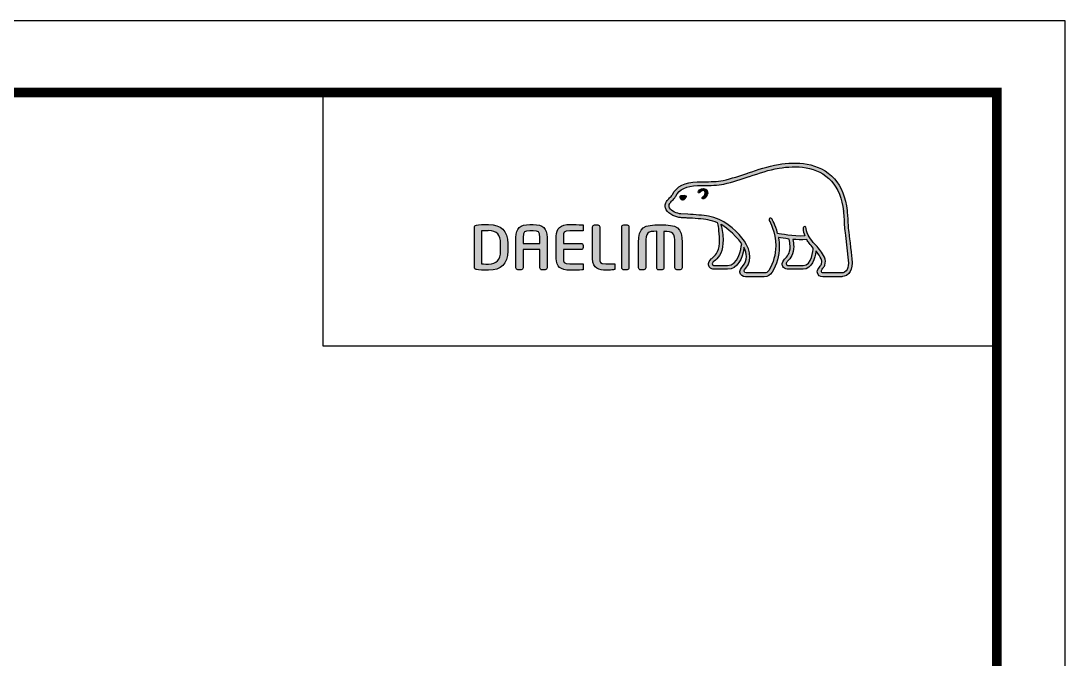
# Model space of a CAD drawing. Extents: x 0 to 3125, y 0 to 2290.
# Drawn here: x 2351 to 3125, y 1816 to 2290 of the extents above; entities that cross this region are included whole.
import ezdxf

# ---------------------------------------------------------------- set-up
doc = ezdxf.new("R2010")
doc.units = 0
doc.header["$LTSCALE"] = 10
doc.header["$MEASUREMENT"] = 0
doc.layers.get('0').update_dxf_attribs({"linetype": 'CONTINUOUS'})
doc.layers.add('레이어 1', color=7, linetype='CONTINUOUS')

msp = doc.modelspace()

# ---------------------------------------------------------------- hatches: boundary and pattern name
at = {"layer": '레이어 1'}
h = msp.add_hatch(color=5, dxfattribs=at)
h.dxf.hatch_style = 1
edge = h.paths.add_edge_path(flags=16)
edge.add_spline(control_points=[(2962.41, 2104.18), (2961.05, 2102.68), (2959.34, 2102.66), (2959.26, 2102.66), (2959.26, 2102.66), (2945.56, 2102.66), (2945.56, 2102.66), (2945.05, 2102.66), (2944.67, 2102.79), (2944.42, 2103.03), (2944.21, 2103.24), (2944.11, 2103.55), (2944.11, 2103.93), (2944.11, 2104.7), (2944.67, 2105.42), (2945.27, 2106.17), (2945.83, 2106.88), (2946.36, 2107.56), (2946.65, 2108.39), (2947.4, 2110.41), (2947.33, 2112.57), (2946.43, 2114.46), (2944.81, 2117.9), (2942.41, 2120.59), (2940.08, 2123.2), (2940.08, 2123.2), (2939.29, 2124.07), (2939.29, 2124.07), (2936.27, 2127.45), (2933.14, 2130.93), (2932.9, 2135.66), (2932.84, 2136.6), (2932.41, 2137.16), (2931.81, 2137.14), (2931.81, 2137.14), (2930.92, 2136.71), (2930.9, 2136.71), (2930.66, 2136.45), (2930.53, 2136.05), (2930.53, 2135.6), (2930.53, 2135.6), (2930.53, 2135.44), (2930.53, 2135.44), (2930.65, 2133.73), (2931.06, 2132.05), (2931.78, 2130.31), (2931.78, 2130.31), (2931.85, 2130.14), (2931.85, 2130.14), (2931.85, 2130.14), (2931.66, 2130.13), (2931.66, 2130.13), (2922.86, 2129.78), (2914.24, 2131.44), (2911.7, 2132.05), (2910.14, 2138.35), (2907.6, 2142.52), (2907.49, 2142.7), (2907.29, 2143.02), (2906.98, 2143.28), (2906.67, 2143.36), (2906.67, 2143.36), (2905.93, 2143.25), (2905.84, 2143.24), (2905.78, 2143.15), (2905.65, 2142.97), (2905.36, 2142.59), (2905.36, 2142.59), (2905.33, 2142.28), (2905.33, 2142.28), (2905.33, 2142.28), (2905.56, 2141.45), (2905.56, 2141.45), (2905.76, 2141.12), (2910.27, 2133.21), (2910.27, 2122.72), (2910.27, 2116.26), (2908.57, 2110.16), (2905.22, 2104.59), (2904.42, 2103.26), (2903.37, 2102.66), (2901.8, 2102.66), (2901.8, 2102.66), (2888.29, 2102.66), (2888.29, 2102.66), (2887.84, 2102.66), (2886.9, 2102.98), (2886.9, 2103.95), (2886.9, 2104.49), (2887.4, 2105.38), (2888.24, 2106.31), (2893.87, 2112.58), (2890.62, 2122.37), (2885.22, 2128.82), (2880, 2135.04), (2871.49, 2142.87), (2860.56, 2144.82), (2856.69, 2145.49), (2850.33, 2145.87), (2845.18, 2146.18), (2845.18, 2146.18), (2839.99, 2146.48), (2839.99, 2146.48), (2837.32, 2146.69), (2832.92, 2148.33), (2831.57, 2150.87), (2831.01, 2151.92), (2831.07, 2152.99), (2831.78, 2154.22), (2832.23, 2154.96), (2832.84, 2155.59), (2833.62, 2156.37), (2834.47, 2157.23), (2835.35, 2158.13), (2836.03, 2159.3), (2836.03, 2159.3), (2836.23, 2159.67), (2836.23, 2159.67), (2838.84, 2164.66), (2844.21, 2167.3), (2852.21, 2167.51), (2852.21, 2167.51), (2856.72, 2167.56), (2856.72, 2167.56), (2861.67, 2167.59), (2867.29, 2167.62), (2871.91, 2168.61), (2878.39, 2170), (2884.9, 2172.23), (2890.64, 2174.18), (2890.64, 2174.18), (2890.83, 2174.24), (2890.83, 2174.24), (2897.93, 2176.67), (2905.27, 2179.18), (2912.78, 2180.41), (2924.79, 2182.4), (2941.29, 2182.33), (2951.67, 2170.68), (2956.47, 2165.28), (2959.42, 2157.86), (2960.44, 2148.62), (2960.44, 2148.62), (2960.4, 2148.65), (2960.37, 2148.68), (2960.45, 2148.5), (2960.53, 2147.46), (2960.95, 2141.58), (2961.08, 2138.75), (2961.21, 2135.83), (2961.95, 2130.4), (2961.95, 2130.4), (2964.04, 2112.27), (2964.04, 2112.27), (2964.04, 2112.27), (2964.16, 2110.06), (2964.16, 2110.06), (2964.16, 2107.46), (2963.58, 2105.48), (2962.41, 2104.18)], knot_values=[0, 0, 0, 0, 1, 1, 1, 2, 2, 2, 3, 3, 3, 4, 4, 4, 5, 5, 5, 6, 6, 6, 7, 7, 7, 8, 8, 8, 9, 9, 9, 10, 10, 10, 11, 11, 11, 12, 12, 12, 13, 13, 13, 14, 14, 14, 15, 15, 15, 16, 16, 16, 17, 17, 17, 18, 18, 18, 19, 19, 19, 20, 20, 20, 21, 21, 21, 22, 22, 22, 23, 23, 23, 24, 24, 24, 25, 25, 25, 26, 26, 26, 27, 27, 27, 28, 28, 28, 29, 29, 29, 30, 30, 30, 31, 31, 31, 32, 32, 32, 33, 33, 33, 34, 34, 34, 35, 35, 35, 36, 36, 36, 37, 37, 37, 38, 38, 38, 39, 39, 39, 40, 40, 40, 41, 41, 41, 42, 42, 42, 43, 43, 43, 44, 44, 44, 45, 45, 45, 46, 46, 46, 47, 47, 47, 48, 48, 48, 49, 49, 49, 50, 50, 50, 51, 51, 51, 52, 52, 52, 53, 53, 53, 53], degree=3, periodic=0)
edge = h.paths.add_edge_path(flags=16)
edge.add_spline(control_points=[(2930.72, 2108.1), (2930.72, 2108.1), (2919.54, 2108.1), (2919.54, 2108.1), (2918.72, 2108.1), (2918.06, 2108.76), (2918.06, 2109.6), (2918.06, 2110.19), (2918.57, 2110.94), (2919.06, 2111.45), (2921.33, 2113.63), (2923.66, 2116.63), (2923.66, 2122.32), (2923.66, 2122.32), (2923.51, 2124.9), (2923.51, 2124.91), (2923.51, 2124.91), (2923.1, 2127.43), (2923.1, 2127.43), (2923.1, 2127.43), (2923.07, 2127.59), (2923.07, 2127.59), (2923.07, 2127.59), (2923.24, 2127.57), (2923.24, 2127.57), (2925.32, 2127.42), (2929.38, 2127.2), (2933.25, 2127.38), (2934.24, 2125.82), (2935.82, 2123.81), (2938.13, 2121.12), (2938.03, 2119.79), (2936.92, 2108.1), (2930.72, 2108.1)], knot_values=[0, 0, 0, 0, 1, 1, 1, 2, 2, 2, 3, 3, 3, 4, 4, 4, 5, 5, 5, 6, 6, 6, 7, 7, 7, 8, 8, 8, 9, 9, 9, 10, 10, 10, 11, 11, 11, 11], degree=3, periodic=0)
edge = h.paths.add_edge_path(flags=16)
edge.add_spline(control_points=[(2874.62, 2108.1), (2874.62, 2108.1), (2864.81, 2108.1), (2864.81, 2108.1), (2864.07, 2108.1), (2863.28, 2108.71), (2863.28, 2109.6), (2863.28, 2110.15), (2863.74, 2110.82), (2864.57, 2111.49), (2867.05, 2113.47), (2870.82, 2116.46), (2871.22, 2124.73), (2871.22, 2124.73), (2871.28, 2126.98), (2871.28, 2126.98), (2871.28, 2130.5), (2870.47, 2134.75), (2869.71, 2138.54), (2869.71, 2138.54), (2869.59, 2138.93), (2869.59, 2138.93), (2869.59, 2138.93), (2869.91, 2138.68), (2869.91, 2138.68), (2871.37, 2137.78), (2879.39, 2132.34), (2885.07, 2124.32), (2884.6, 2120.52), (2882.46, 2108.1), (2874.62, 2108.1)], knot_values=[0, 0, 0, 0, 1, 1, 1, 2, 2, 2, 3, 3, 3, 4, 4, 4, 5, 5, 5, 6, 6, 6, 7, 7, 7, 8, 8, 8, 9, 9, 9, 10, 10, 10, 10], degree=3, periodic=0)
edge = h.paths.add_edge_path()
edge.add_spline(control_points=[(2966.81, 2112.54), (2966.81, 2112.57), (2964.73, 2130.78), (2964.73, 2130.78), (2963.95, 2136.23), (2963.84, 2139.13), (2963.74, 2141.7), (2963.74, 2141.7), (2963.23, 2148.89), (2963.23, 2148.9), (2962.13, 2158.74), (2958.95, 2166.7), (2953.75, 2172.51), (2942.54, 2185.11), (2925.03, 2185.24), (2912.31, 2183.15), (2904.52, 2181.86), (2897.06, 2179.31), (2889.85, 2176.85), (2889.85, 2176.85), (2889.62, 2176.77), (2889.62, 2176.77), (2883.99, 2174.84), (2877.59, 2172.66), (2871.32, 2171.32), (2867.01, 2170.4), (2861.61, 2170.36), (2856.84, 2170.33), (2856.84, 2170.33), (2852.12, 2170.27), (2852.12, 2170.27), (2843.05, 2170.05), (2836.87, 2166.91), (2833.75, 2160.94), (2833.75, 2160.94), (2833.61, 2160.69), (2833.61, 2160.69), (2833.1, 2159.78), (2832.33, 2159.01), (2831.64, 2158.33), (2830.89, 2157.57), (2830.04, 2156.71), (2829.39, 2155.61), (2828.74, 2154.5), (2828.41, 2153.38), (2828.41, 2152.28), (2828.41, 2151.35), (2828.64, 2150.44), (2829.11, 2149.57), (2831.03, 2145.93), (2836.53, 2143.97), (2839.81, 2143.73), (2839.81, 2143.73), (2844.65, 2143.43), (2844.76, 2143.42), (2849.59, 2143.15), (2856.21, 2142.77), (2860.07, 2142.08), (2862.33, 2141.68), (2864.89, 2140.87), (2867.26, 2139.76), (2867.43, 2139.15), (2868.65, 2133.69), (2868.65, 2126.98), (2868.65, 2126.98), (2868.6, 2124.85), (2868.6, 2124.85), (2868.25, 2117.78), (2865.16, 2115.31), (2862.9, 2113.5), (2862.67, 2113.32), (2860.66, 2111.65), (2860.51, 2109.63), (2860.41, 2108.49), (2860.74, 2107.46), (2861.43, 2106.71), (2862.18, 2105.9), (2863.32, 2105.49), (2864.81, 2105.49), (2864.81, 2105.49), (2874.62, 2105.49), (2874.62, 2105.49), (2881.97, 2105.49), (2885.6, 2113.4), (2886.71, 2120.81), (2886.71, 2120.81), (2886.73, 2121.86), (2886.73, 2121.86), (2886.73, 2121.86), (2887.03, 2121.33), (2887.03, 2121.33), (2887.98, 2119.24), (2888.54, 2116.73), (2888.54, 2114.84), (2888.54, 2112.19), (2887.72, 2109.88), (2886.16, 2108.16), (2885.77, 2107.77), (2883.81, 2105.73), (2883.81, 2103.7), (2883.81, 2103.7), (2883.82, 2103.36), (2883.82, 2103.36), (2884.1, 2100.96), (2886.05, 2099.89), (2887.85, 2099.89), (2887.85, 2099.89), (2901.8, 2099.89), (2901.8, 2099.89), (2904.32, 2099.89), (2906.32, 2101.02), (2907.61, 2103.16), (2911.16, 2109.05), (2912.96, 2115.45), (2912.96, 2122.18), (2912.96, 2124.27), (2912.76, 2126.51), (2912.37, 2128.84), (2912.37, 2128.84), (2912.34, 2129.02), (2912.34, 2129.02), (2912.34, 2129.02), (2912.52, 2128.98), (2912.52, 2128.98), (2914.2, 2128.66), (2916.9, 2128.19), (2920.24, 2127.83), (2920.24, 2127.83), (2920.33, 2127.82), (2920.33, 2127.82), (2920.33, 2127.82), (2920.78, 2125.26), (2920.78, 2125.26), (2920.78, 2125.26), (2920.88, 2124.66), (2920.88, 2124.65), (2920.88, 2124.65), (2921.02, 2122.38), (2921.02, 2122.38), (2921.02, 2116.96), (2918.55, 2114.6), (2917.22, 2113.33), (2917.21, 2113.31), (2915.36, 2111.43), (2915.16, 2109.77), (2915.16, 2109.77), (2915.09, 2109.25), (2915.09, 2109.25), (2915.09, 2108.73), (2915.23, 2107.7), (2916.14, 2106.76), (2916.95, 2105.92), (2918.2, 2105.49), (2919.86, 2105.49), (2919.86, 2105.49), (2930.72, 2105.49), (2930.72, 2105.49), (2937.32, 2105.49), (2939.31, 2113.88), (2940.11, 2118.59), (2940.11, 2118.59), (2940.15, 2119.07), (2940.15, 2119.07), (2940.15, 2119.07), (2940.41, 2118.71), (2940.41, 2118.71), (2941.93, 2116.77), (2943.26, 2114.61), (2943.91, 2113.27), (2944.24, 2112.57), (2944.43, 2111.79), (2944.43, 2111.01), (2944.43, 2111.01), (2944.18, 2109.44), (2944.18, 2109.44), (2943.93, 2108.59), (2943.34, 2107.8), (2942.77, 2107.04), (2941.94, 2105.95), (2941.07, 2104.83), (2941.07, 2103.46), (2941.07, 2103.46), (2941.16, 2102.71), (2941.16, 2102.71), (2941.55, 2100.89), (2943.02, 2099.89), (2945.29, 2099.89), (2945.29, 2099.89), (2959.25, 2099.89), (2959.25, 2099.89), (2959.56, 2099.89), (2962.29, 2099.96), (2964.43, 2102.27), (2966.13, 2104.12), (2966.96, 2106.66), (2966.96, 2110.03), (2966.96, 2110.03), (2966.81, 2112.53), (2966.81, 2112.54)], knot_values=[0, 0, 0, 0, 1, 1, 1, 2, 2, 2, 3, 3, 3, 4, 4, 4, 5, 5, 5, 6, 6, 6, 7, 7, 7, 8, 8, 8, 9, 9, 9, 10, 10, 10, 11, 11, 11, 12, 12, 12, 13, 13, 13, 14, 14, 14, 15, 15, 15, 16, 16, 16, 17, 17, 17, 18, 18, 18, 19, 19, 19, 20, 20, 20, 21, 21, 21, 22, 22, 22, 23, 23, 23, 24, 24, 24, 25, 25, 25, 26, 26, 26, 27, 27, 27, 28, 28, 28, 29, 29, 29, 30, 30, 30, 31, 31, 31, 32, 32, 32, 33, 33, 33, 34, 34, 34, 35, 35, 35, 36, 36, 36, 37, 37, 37, 38, 38, 38, 39, 39, 39, 40, 40, 40, 41, 41, 41, 42, 42, 42, 43, 43, 43, 44, 44, 44, 45, 45, 45, 46, 46, 46, 47, 47, 47, 48, 48, 48, 49, 49, 49, 50, 50, 50, 51, 51, 51, 52, 52, 52, 53, 53, 53, 54, 54, 54, 55, 55, 55, 56, 56, 56, 57, 57, 57, 58, 58, 58, 59, 59, 59, 60, 60, 60, 61, 61, 61, 62, 62, 62, 63, 63, 63, 64, 64, 64, 65, 65, 65, 66, 66, 66, 66], degree=3, periodic=0)
edge = h.paths.add_edge_path(flags=0)
edge.add_spline(control_points=[(2839.58, 2159.65), (2839.58, 2159.65), (2841.61, 2160.57), (2844.12, 2159.6), (2844.12, 2159.6), (2844.44, 2159.47), (2844.03, 2158.89), (2842.8, 2157.25), (2841.6, 2156.89), (2841.6, 2156.89), (2841.6, 2156.89), (2840.72, 2156.58), (2840.23, 2157.18), (2839.24, 2158.34), (2839.21, 2159.02), (2839.21, 2159.02), (2839.21, 2159.02), (2839.1, 2159.53), (2839.58, 2159.65)], knot_values=[0, 0, 0, 0, 1, 1, 1, 2, 2, 2, 3, 3, 3, 4, 4, 4, 5, 5, 5, 6, 6, 6, 6], degree=3, periodic=0)
edge = h.paths.add_edge_path(flags=0)
edge.add_spline(control_points=[(2852.98, 2163.39), (2852.68, 2163.06), (2852.65, 2162.5), (2852.98, 2162.21), (2853.29, 2161.93), (2853.84, 2162), (2854.14, 2162.34), (2854.3, 2162.5), (2855.97, 2164.48), (2857.41, 2163.47), (2857.93, 2163.09), (2858.15, 2162.56), (2858.07, 2161.86), (2857.95, 2160.75), (2856.99, 2159.5), (2856.31, 2159.06), (2855.94, 2158.84), (2855.69, 2158.34), (2855.87, 2157.95), (2856.04, 2157.55), (2856.55, 2157.43), (2856.95, 2157.62), (2858.15, 2158.2), (2859.67, 2160.12), (2859.88, 2161.91), (2860.02, 2163.16), (2859.46, 2164.18), (2858.46, 2164.87), (2856.31, 2166.4), (2853.88, 2164.36), (2852.98, 2163.39)], knot_values=[0, 0, 0, 0, 1, 1, 1, 2, 2, 2, 3, 3, 3, 4, 4, 4, 5, 5, 5, 6, 6, 6, 7, 7, 7, 8, 8, 8, 9, 9, 9, 10, 10, 10, 10], degree=3, periodic=0)
edge = h.paths.add_edge_path(flags=0)
edge.add_spline(control_points=[(2852.7, 2161.9), (2852.7, 2161.9), (2852.7, 2161.9), (2852.7, 2161.9), (2852.7, 2161.9), (2852.7, 2161.9), (2852.7, 2161.9)], knot_values=[0, 0, 0, 0, 1, 1, 1, 2, 2, 2, 2], degree=3, periodic=0)
h = msp.add_hatch(color=5, dxfattribs=at)
h.dxf.hatch_style = 2
edge = h.paths.add_edge_path()
edge.add_spline(control_points=[(2839.58, 2159.65), (2839.58, 2159.65), (2841.61, 2160.57), (2844.12, 2159.6), (2844.12, 2159.6), (2844.44, 2159.47), (2844.03, 2158.89), (2842.8, 2157.25), (2841.6, 2156.89), (2841.6, 2156.89), (2841.6, 2156.89), (2840.72, 2156.58), (2840.23, 2157.18), (2839.24, 2158.34), (2839.21, 2159.02), (2839.21, 2159.02), (2839.21, 2159.02), (2839.1, 2159.53), (2839.58, 2159.65)], knot_values=[0, 0, 0, 0, 1, 1, 1, 2, 2, 2, 3, 3, 3, 4, 4, 4, 5, 5, 5, 6, 6, 6, 6], degree=3, periodic=0)
h = msp.add_hatch(color=5, dxfattribs=at)
h.dxf.hatch_style = 2
edge = h.paths.add_edge_path()
edge.add_spline(control_points=[(2852.98, 2163.39), (2852.68, 2163.06), (2852.65, 2162.5), (2852.98, 2162.21), (2853.29, 2161.93), (2853.84, 2162), (2854.14, 2162.34), (2854.3, 2162.5), (2855.97, 2164.48), (2857.41, 2163.47), (2857.93, 2163.09), (2858.15, 2162.56), (2858.07, 2161.86), (2857.95, 2160.75), (2856.99, 2159.5), (2856.31, 2159.06), (2855.94, 2158.84), (2855.69, 2158.34), (2855.87, 2157.95), (2856.04, 2157.55), (2856.55, 2157.43), (2856.95, 2157.62), (2858.15, 2158.2), (2859.67, 2160.12), (2859.88, 2161.91), (2860.02, 2163.16), (2859.46, 2164.18), (2858.46, 2164.87), (2856.31, 2166.4), (2853.88, 2164.36), (2852.98, 2163.39)], knot_values=[0, 0, 0, 0, 1, 1, 1, 2, 2, 2, 3, 3, 3, 4, 4, 4, 5, 5, 5, 6, 6, 6, 7, 7, 7, 8, 8, 8, 9, 9, 9, 10, 10, 10, 10], degree=3, periodic=0)
h = msp.add_hatch(color=5, dxfattribs=at)
h.dxf.hatch_style = 2
edge = h.paths.add_edge_path()
edge.add_spline(control_points=[(2706.38, 2118.75), (2706.38, 2112.38), (2703.47, 2109.29), (2697.49, 2109.29), (2697.49, 2109.29), (2693.4, 2109.36), (2692.33, 2109.38), (2692.33, 2109.38), (2692.33, 2133.8), (2692.33, 2133.8), (2694.45, 2134.01), (2697.47, 2134.05), (2697.5, 2134.05), (2703.64, 2134.05), (2706.38, 2131.13), (2706.38, 2124.59), (2706.38, 2124.59), (2706.38, 2118.75), (2706.38, 2118.75)], knot_values=[0, 0, 0, 0, 1, 1, 1, 2, 2, 2, 3, 3, 3, 4, 4, 4, 5, 5, 5, 6, 6, 6, 6], degree=3, periodic=0)
edge = h.paths.add_edge_path()
edge.add_spline(control_points=[(2697.49, 2138.63), (2694.17, 2138.63), (2689.87, 2138.43), (2688.45, 2138.2), (2687.57, 2138.05), (2687, 2137.39), (2687, 2136.52), (2687, 2136.52), (2687, 2106.81), (2687, 2106.81), (2687, 2105.9), (2687.58, 2105.26), (2688.5, 2105.13), (2689.83, 2104.91), (2694.13, 2104.7), (2697.49, 2104.7), (2706.76, 2104.7), (2711.66, 2109.56), (2711.66, 2118.75), (2711.66, 2118.75), (2711.66, 2124.59), (2711.66, 2124.59), (2711.66, 2133.78), (2706.76, 2138.63), (2697.49, 2138.63)], knot_values=[0, 0, 0, 0, 1, 1, 1, 2, 2, 2, 3, 3, 3, 4, 4, 4, 5, 5, 5, 6, 6, 6, 7, 7, 7, 8, 8, 8, 8], degree=3, periodic=0)
h = msp.add_hatch(color=5, dxfattribs=at)
h.dxf.hatch_style = 2
edge = h.paths.add_edge_path()
edge.add_spline(control_points=[(2735.57, 2124.62), (2735.57, 2124.62), (2723.07, 2124.62), (2723.07, 2124.62), (2723.07, 2125.09), (2723.07, 2129.08), (2723.07, 2129.08), (2723.07, 2133.25), (2724.31, 2133.95), (2728.02, 2133.95), (2728.02, 2133.95), (2730.62, 2133.95), (2730.62, 2133.95), (2734.33, 2133.95), (2735.57, 2133.25), (2735.57, 2129.08), (2735.57, 2129.08), (2735.57, 2125.09), (2735.57, 2124.62)], knot_values=[0, 0, 0, 0, 1, 1, 1, 2, 2, 2, 3, 3, 3, 4, 4, 4, 5, 5, 5, 6, 6, 6, 6], degree=3, periodic=0)
edge = h.paths.add_edge_path()
edge.add_spline(control_points=[(2730.62, 2138.63), (2730.62, 2138.63), (2728.02, 2138.63), (2728.02, 2138.63), (2720.94, 2138.63), (2717.79, 2135.69), (2717.79, 2129.08), (2717.79, 2129.08), (2717.79, 2106.47), (2717.79, 2106.47), (2717.79, 2105.68), (2718.43, 2105.01), (2719.19, 2105.01), (2719.19, 2105.01), (2721.67, 2105.01), (2721.67, 2105.01), (2722.54, 2105.01), (2723.07, 2105.75), (2723.07, 2106.47), (2723.07, 2106.47), (2723.07, 2119.46), (2723.07, 2119.97), (2723.07, 2119.97), (2735.57, 2119.97), (2735.57, 2119.97), (2735.57, 2119.46), (2735.57, 2106.47), (2735.57, 2106.47), (2735.57, 2105.66), (2736.21, 2105.01), (2736.99, 2105.01), (2736.99, 2105.01), (2739.44, 2105.01), (2739.44, 2105.01), (2740.29, 2105.01), (2740.87, 2105.77), (2740.87, 2106.47), (2740.87, 2106.47), (2740.87, 2129.08), (2740.87, 2129.08), (2740.87, 2135.69), (2737.71, 2138.63), (2730.62, 2138.63)], knot_values=[0, 0, 0, 0, 1, 1, 1, 2, 2, 2, 3, 3, 3, 4, 4, 4, 5, 5, 5, 6, 6, 6, 7, 7, 7, 8, 8, 8, 9, 9, 9, 10, 10, 10, 11, 11, 11, 12, 12, 12, 13, 13, 13, 14, 14, 14, 14], degree=3, periodic=0)
h = msp.add_hatch(color=5, dxfattribs=at)
h.dxf.hatch_style = 2
edge = h.paths.add_edge_path()
edge.add_spline(control_points=[(2747.59, 2129.99), (2747.59, 2129.99), (2747.59, 2113.35), (2747.59, 2113.35), (2747.59, 2107.53), (2750.91, 2104.7), (2757.75, 2104.7), (2760.77, 2104.7), (2764.88, 2104.76), (2766.53, 2104.91), (2766.5, 2104.91), (2767.32, 2104.99), (2767.32, 2104.99), (2767.32, 2104.99), (2767.56, 2105.02), (2767.56, 2105.02), (2767.56, 2105.02), (2767.56, 2109.47), (2767.56, 2109.47), (2767.56, 2109.47), (2757.79, 2109.47), (2757.79, 2109.47), (2752.9, 2109.47), (2752.9, 2110.85), (2752.9, 2113.35), (2752.9, 2113.35), (2752.9, 2119.52), (2752.9, 2120), (2753.4, 2120), (2766.03, 2120), (2766.03, 2120), (2766.86, 2120), (2767.53, 2120.66), (2767.53, 2121.47), (2767.53, 2121.47), (2767.53, 2123.12), (2767.53, 2123.12), (2767.53, 2123.93), (2766.86, 2124.59), (2766.03, 2124.59), (2766.03, 2124.59), (2753.4, 2124.59), (2752.9, 2124.59), (2752.9, 2125.07), (2752.9, 2129.99), (2752.9, 2129.99), (2752.9, 2132.49), (2752.9, 2133.87), (2757.79, 2133.87), (2757.79, 2133.87), (2767.56, 2133.83), (2767.56, 2133.83), (2767.56, 2133.83), (2767.56, 2138.26), (2767.56, 2138.26), (2767.56, 2138.26), (2766.52, 2138.37), (2766.52, 2138.37), (2764.6, 2138.54), (2760.19, 2138.63), (2757.75, 2138.63), (2750.91, 2138.63), (2747.59, 2135.81), (2747.59, 2129.99)], knot_values=[0, 0, 0, 0, 1, 1, 1, 2, 2, 2, 3, 3, 3, 4, 4, 4, 5, 5, 5, 6, 6, 6, 7, 7, 7, 8, 8, 8, 9, 9, 9, 10, 10, 10, 11, 11, 11, 12, 12, 12, 13, 13, 13, 14, 14, 14, 15, 15, 15, 16, 16, 16, 17, 17, 17, 18, 18, 18, 19, 19, 19, 20, 20, 20, 21, 21, 21, 21], degree=3, periodic=0)
h = msp.add_hatch(color=5, dxfattribs=at)
h.dxf.hatch_style = 2
edge = h.paths.add_edge_path()
edge.add_spline(control_points=[(2776.05, 2138.33), (2775.23, 2138.33), (2774.53, 2137.66), (2774.53, 2136.85), (2774.53, 2136.85), (2774.53, 2113.35), (2774.53, 2113.35), (2774.53, 2105.69), (2779.77, 2104.7), (2784.32, 2104.7), (2787.66, 2104.7), (2788.52, 2104.85), (2789.51, 2105.01), (2789.51, 2105.01), (2790.08, 2105.1), (2790.08, 2105.1), (2790.07, 2105.1), (2790.85, 2105.19), (2790.85, 2105.19), (2790.85, 2105.19), (2791.08, 2105.22), (2791.08, 2105.22), (2791.08, 2105.22), (2791.08, 2109.47), (2791.08, 2109.47), (2791.08, 2109.47), (2784.37, 2109.47), (2784.37, 2109.47), (2779.83, 2109.47), (2779.83, 2111.18), (2779.83, 2112.84), (2779.83, 2112.84), (2779.83, 2136.85), (2779.83, 2136.85), (2779.83, 2137.66), (2779.15, 2138.33), (2778.33, 2138.33), (2778.33, 2138.33), (2776.05, 2138.33), (2776.05, 2138.33)], knot_values=[0, 0, 0, 0, 1, 1, 1, 2, 2, 2, 3, 3, 3, 4, 4, 4, 5, 5, 5, 6, 6, 6, 7, 7, 7, 8, 8, 8, 9, 9, 9, 10, 10, 10, 11, 11, 11, 12, 12, 12, 13, 13, 13, 13], degree=3, periodic=0)
h = msp.add_hatch(color=5, dxfattribs=at)
h.dxf.hatch_style = 2
edge = h.paths.add_edge_path()
edge.add_spline(control_points=[(2797.63, 2138.33), (2796.75, 2138.33), (2796.22, 2137.6), (2796.22, 2136.9), (2796.22, 2136.9), (2796.22, 2106.47), (2796.22, 2106.47), (2796.22, 2105.66), (2796.86, 2105.01), (2797.63, 2105.01), (2797.63, 2105.01), (2800.1, 2105.01), (2800.1, 2105.01), (2800.98, 2105.01), (2801.51, 2105.75), (2801.51, 2106.47), (2801.51, 2106.47), (2801.51, 2136.9), (2801.51, 2136.9), (2801.51, 2137.7), (2800.89, 2138.33), (2800.1, 2138.33), (2800.1, 2138.33), (2797.63, 2138.33), (2797.63, 2138.33)], knot_values=[0, 0, 0, 0, 1, 1, 1, 2, 2, 2, 3, 3, 3, 4, 4, 4, 5, 5, 5, 6, 6, 6, 7, 7, 7, 8, 8, 8, 8], degree=3, periodic=0)
h = msp.add_hatch(color=5, dxfattribs=at)
h.dxf.hatch_style = 2
edge = h.paths.add_edge_path()
edge.add_spline(control_points=[(2808.63, 2125.2), (2808.63, 2125.2), (2808.63, 2106.47), (2808.63, 2106.47), (2808.63, 2105.66), (2809.26, 2105.01), (2810.05, 2105.01), (2810.05, 2105.01), (2812.55, 2105.01), (2812.55, 2105.01), (2813.44, 2105.01), (2813.96, 2105.75), (2813.96, 2106.47), (2813.96, 2106.47), (2813.96, 2124.74), (2813.96, 2124.74), (2813.96, 2132.79), (2815.33, 2133.57), (2822.14, 2133.59), (2822.14, 2133.1), (2822.14, 2106.47), (2822.14, 2106.47), (2822.14, 2105.63), (2822.74, 2105.01), (2823.55, 2105.01), (2823.55, 2105.01), (2826.01, 2105.01), (2826.01, 2105.01), (2826.89, 2105.01), (2827.42, 2105.75), (2827.42, 2106.47), (2827.42, 2106.47), (2827.42, 2133.01), (2827.42, 2133.54), (2830.6, 2133.53), (2832.84, 2133.26), (2834.05, 2132.05), (2835.33, 2130.78), (2835.58, 2128.4), (2835.58, 2124.74), (2835.58, 2124.74), (2835.58, 2106.47), (2835.58, 2106.47), (2835.58, 2105.68), (2836.23, 2105.01), (2837, 2105.01), (2837, 2105.01), (2839.52, 2105.01), (2839.52, 2105.01), (2840.39, 2105.01), (2840.93, 2105.77), (2840.93, 2106.47), (2840.93, 2106.47), (2840.93, 2125.2), (2840.93, 2125.2), (2840.93, 2136.55), (2836.9, 2138.47), (2824.81, 2138.47), (2812.67, 2138.47), (2808.63, 2136.55), (2808.63, 2125.2)], knot_values=[0, 0, 0, 0, 1, 1, 1, 2, 2, 2, 3, 3, 3, 4, 4, 4, 5, 5, 5, 6, 6, 6, 7, 7, 7, 8, 8, 8, 9, 9, 9, 10, 10, 10, 11, 11, 11, 12, 12, 12, 13, 13, 13, 14, 14, 14, 15, 15, 15, 16, 16, 16, 17, 17, 17, 18, 18, 18, 19, 19, 19, 20, 20, 20, 20], degree=3, periodic=0)

# ---------------------------------------------------------------- linework, layer by layer
at = {"color": 5, "ltscale": 0.5}
msp.add_line((2574.84, 2048.34), (2574.84, 2236.44), dxfattribs=at)
at = {"color": 5}
msp.add_line((2874.19, 2105.49), (2874.19, 2105.49), dxfattribs=at)
at = {"color": 5, "ltscale": 40}
msp.add_line((3074.25, 2048.34), (2574.84, 2048.34), dxfattribs=at)
at = {"ltscale": 0.5}
msp.add_lwpolyline([(0, 0), (3124.8, 0), (3124.8, 2289.6), (0, 2289.6)], close=True, dxfattribs=at)
at = {"color": 5, "linetype": 'ByBlock', "lineweight": 200, "const_width": 7.2}
msp.add_lwpolyline([(50.25, 98.04), (3074.25, 98.04), (3074.25, 2236.44), (50.25, 2236.44)], close=True, dxfattribs=at)
at = {"layer": '레이어 1', "color": 5}
for points, knots in [([(2966.81, 2112.54), (2966.81, 2112.57), (2964.73, 2130.78), (2964.73, 2130.78), (2963.95, 2136.23), (2963.84, 2139.13), (2963.74, 2141.7), (2963.74, 2141.7), (2963.23, 2148.89), (2963.23, 2148.9), (2962.13, 2158.74), (2958.95, 2166.7), (2953.75, 2172.51), (2942.54, 2185.11), (2925.03, 2185.24), (2912.31, 2183.15), (2904.52, 2181.86), (2897.06, 2179.31), (2889.85, 2176.85), (2889.85, 2176.85), (2889.62, 2176.77), (2889.62, 2176.77), (2883.99, 2174.84), (2877.59, 2172.66), (2871.32, 2171.32), (2867.01, 2170.4), (2861.61, 2170.36), (2856.84, 2170.33), (2856.84, 2170.33), (2852.12, 2170.27), (2852.12, 2170.27), (2843.05, 2170.05), (2836.87, 2166.91), (2833.75, 2160.94), (2833.75, 2160.94), (2833.61, 2160.69), (2833.61, 2160.69), (2833.1, 2159.78), (2832.33, 2159.01), (2831.64, 2158.33), (2830.89, 2157.57), (2830.04, 2156.71), (2829.39, 2155.61), (2828.74, 2154.5), (2828.41, 2153.38), (2828.41, 2152.28), (2828.41, 2151.35), (2828.64, 2150.44), (2829.11, 2149.57), (2831.03, 2145.93), (2836.53, 2143.97), (2839.81, 2143.73), (2839.81, 2143.73), (2844.65, 2143.43), (2844.76, 2143.42), (2849.59, 2143.15), (2856.21, 2142.77), (2860.07, 2142.08), (2862.33, 2141.68), (2864.89, 2140.87), (2867.26, 2139.76), (2867.43, 2139.15), (2868.65, 2133.69), (2868.65, 2126.98), (2868.65, 2126.98), (2868.6, 2124.85), (2868.6, 2124.85), (2868.25, 2117.78), (2865.16, 2115.31), (2862.9, 2113.5), (2862.67, 2113.32), (2860.66, 2111.65), (2860.51, 2109.63), (2860.41, 2108.49), (2860.74, 2107.46), (2861.43, 2106.71), (2862.18, 2105.9), (2863.32, 2105.49), (2864.81, 2105.49), (2864.81, 2105.49), (2874.62, 2105.49), (2874.62, 2105.49), (2881.97, 2105.49), (2885.6, 2113.4), (2886.71, 2120.81), (2886.71, 2120.81), (2886.73, 2121.86), (2886.73, 2121.86), (2886.73, 2121.86), (2887.03, 2121.33), (2887.03, 2121.33), (2887.98, 2119.24), (2888.54, 2116.73), (2888.54, 2114.84), (2888.54, 2112.19), (2887.72, 2109.88), (2886.16, 2108.16), (2885.77, 2107.77), (2883.81, 2105.73), (2883.81, 2103.7), (2883.81, 2103.7), (2883.82, 2103.36), (2883.82, 2103.36), (2884.1, 2100.96), (2886.05, 2099.89), (2887.85, 2099.89), (2887.85, 2099.89), (2901.8, 2099.89), (2901.8, 2099.89), (2904.32, 2099.89), (2906.32, 2101.02), (2907.61, 2103.16), (2911.16, 2109.05), (2912.96, 2115.45), (2912.96, 2122.18), (2912.96, 2124.27), (2912.76, 2126.51), (2912.37, 2128.84), (2912.37, 2128.84), (2912.34, 2129.02), (2912.34, 2129.02), (2912.34, 2129.02), (2912.52, 2128.98), (2912.52, 2128.98), (2914.2, 2128.66), (2916.9, 2128.19), (2920.24, 2127.83), (2920.24, 2127.83), (2920.33, 2127.82), (2920.33, 2127.82), (2920.33, 2127.82), (2920.78, 2125.26), (2920.78, 2125.26), (2920.78, 2125.26), (2920.88, 2124.66), (2920.88, 2124.65), (2920.88, 2124.65), (2921.02, 2122.38), (2921.02, 2122.38), (2921.02, 2116.96), (2918.55, 2114.6), (2917.22, 2113.33), (2917.21, 2113.31), (2915.36, 2111.43), (2915.16, 2109.77), (2915.16, 2109.77), (2915.09, 2109.25), (2915.09, 2109.25), (2915.09, 2108.73), (2915.23, 2107.7), (2916.14, 2106.76), (2916.95, 2105.92), (2918.2, 2105.49), (2919.86, 2105.49), (2919.86, 2105.49), (2930.72, 2105.49), (2930.72, 2105.49), (2937.32, 2105.49), (2939.31, 2113.88), (2940.11, 2118.59), (2940.11, 2118.59), (2940.15, 2119.07), (2940.15, 2119.07), (2940.15, 2119.07), (2940.41, 2118.71), (2940.41, 2118.71), (2941.93, 2116.77), (2943.26, 2114.61), (2943.91, 2113.27), (2944.24, 2112.57), (2944.43, 2111.79), (2944.43, 2111.01), (2944.43, 2111.01), (2944.18, 2109.44), (2944.18, 2109.44), (2943.93, 2108.59), (2943.34, 2107.8), (2942.77, 2107.04), (2941.94, 2105.95), (2941.07, 2104.83), (2941.07, 2103.46), (2941.07, 2103.46), (2941.16, 2102.71), (2941.16, 2102.71), (2941.55, 2100.89), (2943.02, 2099.89), (2945.29, 2099.89), (2945.29, 2099.89), (2959.25, 2099.89), (2959.25, 2099.89), (2959.56, 2099.89), (2962.29, 2099.96), (2964.43, 2102.27), (2966.13, 2104.12), (2966.96, 2106.66), (2966.96, 2110.03), (2966.96, 2110.03), (2966.81, 2112.53), (2966.81, 2112.54)], [0, 0, 0, 0, 1, 1, 1, 2, 2, 2, 3, 3, 3, 4, 4, 4, 5, 5, 5, 6, 6, 6, 7, 7, 7, 8, 8, 8, 9, 9, 9, 10, 10, 10, 11, 11, 11, 12, 12, 12, 13, 13, 13, 14, 14, 14, 15, 15, 15, 16, 16, 16, 17, 17, 17, 18, 18, 18, 19, 19, 19, 20, 20, 20, 21, 21, 21, 22, 22, 22, 23, 23, 23, 24, 24, 24, 25, 25, 25, 26, 26, 26, 27, 27, 27, 28, 28, 28, 29, 29, 29, 30, 30, 30, 31, 31, 31, 32, 32, 32, 33, 33, 33, 34, 34, 34, 35, 35, 35, 36, 36, 36, 37, 37, 37, 38, 38, 38, 39, 39, 39, 40, 40, 40, 41, 41, 41, 42, 42, 42, 43, 43, 43, 44, 44, 44, 45, 45, 45, 46, 46, 46, 47, 47, 47, 48, 48, 48, 49, 49, 49, 50, 50, 50, 51, 51, 51, 52, 52, 52, 53, 53, 53, 54, 54, 54, 55, 55, 55, 56, 56, 56, 57, 57, 57, 58, 58, 58, 59, 59, 59, 60, 60, 60, 61, 61, 61, 62, 62, 62, 63, 63, 63, 64, 64, 64, 65, 65, 65, 66, 66, 66, 66]), ([(2839.58, 2159.65), (2839.58, 2159.65), (2841.61, 2160.57), (2844.12, 2159.6), (2844.12, 2159.6), (2844.44, 2159.47), (2844.03, 2158.89), (2842.8, 2157.25), (2841.6, 2156.89), (2841.6, 2156.89), (2841.6, 2156.89), (2840.72, 2156.58), (2840.23, 2157.18), (2839.24, 2158.34), (2839.21, 2159.02), (2839.21, 2159.02), (2839.21, 2159.02), (2839.1, 2159.53), (2839.58, 2159.65)], [0, 0, 0, 0, 1, 1, 1, 2, 2, 2, 3, 3, 3, 4, 4, 4, 5, 5, 5, 6, 6, 6, 6]), ([(2852.98, 2163.39), (2852.68, 2163.06), (2852.65, 2162.5), (2852.98, 2162.21), (2853.29, 2161.93), (2853.84, 2162), (2854.14, 2162.34), (2854.3, 2162.5), (2855.97, 2164.48), (2857.41, 2163.47), (2857.93, 2163.09), (2858.15, 2162.56), (2858.07, 2161.86), (2857.95, 2160.75), (2856.99, 2159.5), (2856.31, 2159.06), (2855.94, 2158.84), (2855.69, 2158.34), (2855.87, 2157.95), (2856.04, 2157.55), (2856.55, 2157.43), (2856.95, 2157.62), (2858.15, 2158.2), (2859.67, 2160.12), (2859.88, 2161.91), (2860.02, 2163.16), (2859.46, 2164.18), (2858.46, 2164.87), (2856.31, 2166.4), (2853.88, 2164.36), (2852.98, 2163.39)], [0, 0, 0, 0, 1, 1, 1, 2, 2, 2, 3, 3, 3, 4, 4, 4, 5, 5, 5, 6, 6, 6, 7, 7, 7, 8, 8, 8, 9, 9, 9, 10, 10, 10, 10]), ([(2852.7, 2161.9), (2852.7, 2161.9), (2852.7, 2161.9), (2852.7, 2161.9), (2852.7, 2161.9), (2852.7, 2161.9), (2852.7, 2161.9)], [0, 0, 0, 0, 1, 1, 1, 2, 2, 2, 2]), ([(2697.49, 2138.63), (2694.17, 2138.63), (2689.87, 2138.43), (2688.45, 2138.2), (2687.57, 2138.05), (2687, 2137.39), (2687, 2136.52), (2687, 2136.52), (2687, 2106.81), (2687, 2106.81), (2687, 2105.9), (2687.58, 2105.26), (2688.5, 2105.13), (2689.83, 2104.91), (2694.13, 2104.7), (2697.49, 2104.7), (2706.76, 2104.7), (2711.66, 2109.56), (2711.66, 2118.75), (2711.66, 2118.75), (2711.66, 2124.59), (2711.66, 2124.59), (2711.66, 2133.78), (2706.76, 2138.63), (2697.49, 2138.63)], [0, 0, 0, 0, 1, 1, 1, 2, 2, 2, 3, 3, 3, 4, 4, 4, 5, 5, 5, 6, 6, 6, 7, 7, 7, 8, 8, 8, 8]), ([(2730.62, 2138.63), (2730.62, 2138.63), (2728.02, 2138.63), (2728.02, 2138.63), (2720.94, 2138.63), (2717.79, 2135.69), (2717.79, 2129.08), (2717.79, 2129.08), (2717.79, 2106.47), (2717.79, 2106.47), (2717.79, 2105.68), (2718.43, 2105.01), (2719.19, 2105.01), (2719.19, 2105.01), (2721.67, 2105.01), (2721.67, 2105.01), (2722.54, 2105.01), (2723.07, 2105.75), (2723.07, 2106.47), (2723.07, 2106.47), (2723.07, 2119.46), (2723.07, 2119.97), (2723.07, 2119.97), (2735.57, 2119.97), (2735.57, 2119.97), (2735.57, 2119.46), (2735.57, 2106.47), (2735.57, 2106.47), (2735.57, 2105.66), (2736.21, 2105.01), (2736.99, 2105.01), (2736.99, 2105.01), (2739.44, 2105.01), (2739.44, 2105.01), (2740.29, 2105.01), (2740.87, 2105.77), (2740.87, 2106.47), (2740.87, 2106.47), (2740.87, 2129.08), (2740.87, 2129.08), (2740.87, 2135.69), (2737.71, 2138.63), (2730.62, 2138.63)], [0, 0, 0, 0, 1, 1, 1, 2, 2, 2, 3, 3, 3, 4, 4, 4, 5, 5, 5, 6, 6, 6, 7, 7, 7, 8, 8, 8, 9, 9, 9, 10, 10, 10, 11, 11, 11, 12, 12, 12, 13, 13, 13, 14, 14, 14, 14]), ([(2747.59, 2129.99), (2747.59, 2129.99), (2747.59, 2113.35), (2747.59, 2113.35), (2747.59, 2107.53), (2750.91, 2104.7), (2757.75, 2104.7), (2760.77, 2104.7), (2764.88, 2104.76), (2766.53, 2104.91), (2766.5, 2104.91), (2767.32, 2104.99), (2767.32, 2104.99), (2767.32, 2104.99), (2767.56, 2105.02), (2767.56, 2105.02), (2767.56, 2105.02), (2767.56, 2109.47), (2767.56, 2109.47), (2767.56, 2109.47), (2757.79, 2109.47), (2757.79, 2109.47), (2752.9, 2109.47), (2752.9, 2110.85), (2752.9, 2113.35), (2752.9, 2113.35), (2752.9, 2119.52), (2752.9, 2120), (2753.4, 2120), (2766.03, 2120), (2766.03, 2120), (2766.86, 2120), (2767.53, 2120.66), (2767.53, 2121.47), (2767.53, 2121.47), (2767.53, 2123.12), (2767.53, 2123.12), (2767.53, 2123.93), (2766.86, 2124.59), (2766.03, 2124.59), (2766.03, 2124.59), (2753.4, 2124.59), (2752.9, 2124.59), (2752.9, 2125.07), (2752.9, 2129.99), (2752.9, 2129.99), (2752.9, 2132.49), (2752.9, 2133.87), (2757.79, 2133.87), (2757.79, 2133.87), (2767.56, 2133.83), (2767.56, 2133.83), (2767.56, 2133.83), (2767.56, 2138.26), (2767.56, 2138.26), (2767.56, 2138.26), (2766.52, 2138.37), (2766.52, 2138.37), (2764.6, 2138.54), (2760.19, 2138.63), (2757.75, 2138.63), (2750.91, 2138.63), (2747.59, 2135.81), (2747.59, 2129.99)], [0, 0, 0, 0, 1, 1, 1, 2, 2, 2, 3, 3, 3, 4, 4, 4, 5, 5, 5, 6, 6, 6, 7, 7, 7, 8, 8, 8, 9, 9, 9, 10, 10, 10, 11, 11, 11, 12, 12, 12, 13, 13, 13, 14, 14, 14, 15, 15, 15, 16, 16, 16, 17, 17, 17, 18, 18, 18, 19, 19, 19, 20, 20, 20, 21, 21, 21, 21]), ([(2776.05, 2138.33), (2775.23, 2138.33), (2774.53, 2137.66), (2774.53, 2136.85), (2774.53, 2136.85), (2774.53, 2113.35), (2774.53, 2113.35), (2774.53, 2105.69), (2779.77, 2104.7), (2784.32, 2104.7), (2787.66, 2104.7), (2788.52, 2104.85), (2789.51, 2105.01), (2789.51, 2105.01), (2790.08, 2105.1), (2790.08, 2105.1), (2790.07, 2105.1), (2790.85, 2105.19), (2790.85, 2105.19), (2790.85, 2105.19), (2791.08, 2105.22), (2791.08, 2105.22), (2791.08, 2105.22), (2791.08, 2109.47), (2791.08, 2109.47), (2791.08, 2109.47), (2784.37, 2109.47), (2784.37, 2109.47), (2779.83, 2109.47), (2779.83, 2111.18), (2779.83, 2112.84), (2779.83, 2112.84), (2779.83, 2136.85), (2779.83, 2136.85), (2779.83, 2137.66), (2779.15, 2138.33), (2778.33, 2138.33), (2778.33, 2138.33), (2776.05, 2138.33), (2776.05, 2138.33)], [0, 0, 0, 0, 1, 1, 1, 2, 2, 2, 3, 3, 3, 4, 4, 4, 5, 5, 5, 6, 6, 6, 7, 7, 7, 8, 8, 8, 9, 9, 9, 10, 10, 10, 11, 11, 11, 12, 12, 12, 13, 13, 13, 13]), ([(2797.63, 2138.33), (2796.75, 2138.33), (2796.22, 2137.6), (2796.22, 2136.9), (2796.22, 2136.9), (2796.22, 2106.47), (2796.22, 2106.47), (2796.22, 2105.66), (2796.86, 2105.01), (2797.63, 2105.01), (2797.63, 2105.01), (2800.1, 2105.01), (2800.1, 2105.01), (2800.98, 2105.01), (2801.51, 2105.75), (2801.51, 2106.47), (2801.51, 2106.47), (2801.51, 2136.9), (2801.51, 2136.9), (2801.51, 2137.7), (2800.89, 2138.33), (2800.1, 2138.33), (2800.1, 2138.33), (2797.63, 2138.33), (2797.63, 2138.33)], [0, 0, 0, 0, 1, 1, 1, 2, 2, 2, 3, 3, 3, 4, 4, 4, 5, 5, 5, 6, 6, 6, 7, 7, 7, 8, 8, 8, 8]), ([(2808.63, 2125.2), (2808.63, 2125.2), (2808.63, 2106.47), (2808.63, 2106.47), (2808.63, 2105.66), (2809.26, 2105.01), (2810.05, 2105.01), (2810.05, 2105.01), (2812.55, 2105.01), (2812.55, 2105.01), (2813.44, 2105.01), (2813.96, 2105.75), (2813.96, 2106.47), (2813.96, 2106.47), (2813.96, 2124.74), (2813.96, 2124.74), (2813.96, 2132.79), (2815.33, 2133.57), (2822.14, 2133.59), (2822.14, 2133.1), (2822.14, 2106.47), (2822.14, 2106.47), (2822.14, 2105.63), (2822.74, 2105.01), (2823.55, 2105.01), (2823.55, 2105.01), (2826.01, 2105.01), (2826.01, 2105.01), (2826.89, 2105.01), (2827.42, 2105.75), (2827.42, 2106.47), (2827.42, 2106.47), (2827.42, 2133.01), (2827.42, 2133.54), (2830.6, 2133.53), (2832.84, 2133.26), (2834.05, 2132.05), (2835.33, 2130.78), (2835.58, 2128.4), (2835.58, 2124.74), (2835.58, 2124.74), (2835.58, 2106.47), (2835.58, 2106.47), (2835.58, 2105.68), (2836.23, 2105.01), (2837, 2105.01), (2837, 2105.01), (2839.52, 2105.01), (2839.52, 2105.01), (2840.39, 2105.01), (2840.93, 2105.77), (2840.93, 2106.47), (2840.93, 2106.47), (2840.93, 2125.2), (2840.93, 2125.2), (2840.93, 2136.55), (2836.9, 2138.47), (2824.81, 2138.47), (2812.67, 2138.47), (2808.63, 2136.55), (2808.63, 2125.2)], [0, 0, 0, 0, 1, 1, 1, 2, 2, 2, 3, 3, 3, 4, 4, 4, 5, 5, 5, 6, 6, 6, 7, 7, 7, 8, 8, 8, 9, 9, 9, 10, 10, 10, 11, 11, 11, 12, 12, 12, 13, 13, 13, 14, 14, 14, 15, 15, 15, 16, 16, 16, 17, 17, 17, 18, 18, 18, 19, 19, 19, 20, 20, 20, 20]), ([(2874.62, 2108.1), (2874.62, 2108.1), (2864.81, 2108.1), (2864.81, 2108.1), (2864.07, 2108.1), (2863.28, 2108.71), (2863.28, 2109.6), (2863.28, 2110.15), (2863.74, 2110.82), (2864.57, 2111.49), (2867.05, 2113.47), (2870.82, 2116.46), (2871.22, 2124.73), (2871.22, 2124.73), (2871.28, 2126.98), (2871.28, 2126.98), (2871.28, 2130.5), (2870.47, 2134.75), (2869.71, 2138.54), (2869.71, 2138.54), (2869.59, 2138.93), (2869.59, 2138.93), (2869.59, 2138.93), (2869.91, 2138.68), (2869.91, 2138.68), (2871.37, 2137.78), (2879.39, 2132.34), (2885.07, 2124.32), (2884.6, 2120.52), (2882.46, 2108.1), (2874.62, 2108.1)], [0, 0, 0, 0, 1, 1, 1, 2, 2, 2, 3, 3, 3, 4, 4, 4, 5, 5, 5, 6, 6, 6, 7, 7, 7, 8, 8, 8, 9, 9, 9, 10, 10, 10, 10]), ([(2905.56, 2141.45), (2905.76, 2141.12), (2910.27, 2133.21), (2910.27, 2122.72), (2910.27, 2116.26), (2908.57, 2110.16), (2905.22, 2104.59)], [24, 24, 24, 24, 25, 25, 25, 26, 26, 26, 26]), ([(2706.38, 2118.75), (2706.38, 2112.38), (2703.47, 2109.29), (2697.49, 2109.29), (2697.49, 2109.29), (2693.4, 2109.36), (2692.33, 2109.38), (2692.33, 2109.38), (2692.33, 2133.8), (2692.33, 2133.8), (2694.45, 2134.01), (2697.47, 2134.05), (2697.5, 2134.05), (2703.64, 2134.05), (2706.38, 2131.13), (2706.38, 2124.59), (2706.38, 2124.59), (2706.38, 2118.75), (2706.38, 2118.75)], [0, 0, 0, 0, 1, 1, 1, 2, 2, 2, 3, 3, 3, 4, 4, 4, 5, 5, 5, 6, 6, 6, 6]), ([(2735.57, 2124.62), (2735.57, 2124.62), (2723.07, 2124.62), (2723.07, 2124.62), (2723.07, 2125.09), (2723.07, 2129.08), (2723.07, 2129.08), (2723.07, 2133.25), (2724.31, 2133.95), (2728.02, 2133.95), (2728.02, 2133.95), (2730.62, 2133.95), (2730.62, 2133.95), (2734.33, 2133.95), (2735.57, 2133.25), (2735.57, 2129.08), (2735.57, 2129.08), (2735.57, 2125.09), (2735.57, 2124.62)], [0, 0, 0, 0, 1, 1, 1, 2, 2, 2, 3, 3, 3, 4, 4, 4, 5, 5, 5, 6, 6, 6, 6]), ([(2930.72, 2108.1), (2930.72, 2108.1), (2919.54, 2108.1), (2919.54, 2108.1), (2918.72, 2108.1), (2918.06, 2108.76), (2918.06, 2109.6), (2918.06, 2110.19), (2918.57, 2110.94), (2919.06, 2111.45), (2921.33, 2113.63), (2923.66, 2116.63), (2923.66, 2122.32), (2923.66, 2122.32), (2923.51, 2124.9), (2923.51, 2124.91), (2923.51, 2124.91), (2923.1, 2127.43), (2923.1, 2127.43), (2923.1, 2127.43), (2923.07, 2127.59), (2923.07, 2127.59), (2923.07, 2127.59), (2923.24, 2127.57), (2923.24, 2127.57), (2925.32, 2127.42), (2929.38, 2127.2), (2933.25, 2127.38), (2934.24, 2125.82), (2935.82, 2123.81), (2938.13, 2121.12), (2938.03, 2119.79), (2936.92, 2108.1), (2930.72, 2108.1)], [0, 0, 0, 0, 1, 1, 1, 2, 2, 2, 3, 3, 3, 4, 4, 4, 5, 5, 5, 6, 6, 6, 7, 7, 7, 8, 8, 8, 9, 9, 9, 10, 10, 10, 11, 11, 11, 11]), ([(2888.29, 2102.66), (2887.84, 2102.66), (2886.9, 2102.98), (2886.9, 2103.95), (2886.9, 2104.49), (2887.4, 2105.38), (2888.24, 2106.31)], [28, 28, 28, 28, 29, 29, 29, 30, 30, 30, 30]), ([(2944.42, 2103.03), (2944.21, 2103.24), (2944.11, 2103.55), (2944.11, 2103.93), (2944.11, 2104.7), (2944.67, 2105.42), (2945.27, 2106.17)], [3, 3, 3, 3, 4, 4, 4, 5, 5, 5, 5])]:
    msp.add_open_spline(points, degree=3, knots=knots, dxfattribs=at)
for points in [[(2890.83, 2174.24), (2897.93, 2176.67), (2905.27, 2179.18), (2912.78, 2180.41)], [(2912.78, 2180.41), (2924.79, 2182.4), (2941.29, 2182.33), (2951.67, 2170.68)], [(2836.23, 2159.67), (2838.84, 2164.66), (2844.21, 2167.3), (2852.21, 2167.51)], [(2852.21, 2167.51), (2852.21, 2167.51), (2856.72, 2167.56), (2856.72, 2167.56)], [(2856.72, 2167.56), (2861.67, 2167.59), (2867.29, 2167.62), (2871.91, 2168.61)], [(2871.91, 2168.61), (2878.39, 2170), (2884.9, 2172.23), (2890.64, 2174.18)], [(2890.64, 2174.18), (2890.64, 2174.18), (2890.83, 2174.24), (2890.83, 2174.24)], [(2951.67, 2170.68), (2956.47, 2165.28), (2959.42, 2157.86), (2960.44, 2148.62)], [(2836.03, 2159.3), (2836.03, 2159.3), (2836.23, 2159.67), (2836.23, 2159.67)], [(2831.57, 2150.87), (2831.01, 2151.92), (2831.07, 2152.99), (2831.78, 2154.22)], [(2831.78, 2154.22), (2832.23, 2154.96), (2832.84, 2155.59), (2833.62, 2156.37)], [(2833.62, 2156.37), (2834.47, 2157.23), (2835.35, 2158.13), (2836.03, 2159.3)], [(2839.99, 2146.48), (2837.32, 2146.69), (2832.92, 2148.33), (2831.57, 2150.87)], [(2845.18, 2146.18), (2845.18, 2146.18), (2839.99, 2146.48), (2839.99, 2146.48)], [(2860.56, 2144.82), (2856.69, 2145.49), (2850.33, 2145.87), (2845.18, 2146.18)], [(2885.22, 2128.82), (2880, 2135.04), (2871.49, 2142.87), (2860.56, 2144.82)], [(2960.44, 2148.62), (2960.44, 2148.62), (2960.4, 2148.65), (2960.37, 2148.68)], [(2960.37, 2148.68), (2960.45, 2148.5), (2960.53, 2147.46), (2960.95, 2141.58)], [(2905.36, 2142.59), (2905.36, 2142.59), (2905.33, 2142.28), (2905.33, 2142.28)], [(2905.33, 2142.28), (2905.33, 2142.28), (2905.56, 2141.45), (2905.56, 2141.45)], [(2905.84, 2143.24), (2905.78, 2143.15), (2905.65, 2142.97), (2905.36, 2142.59)], [(2906.67, 2143.36), (2906.67, 2143.36), (2905.93, 2143.25), (2905.84, 2143.24)], [(2907.49, 2142.7), (2907.29, 2143.02), (2906.98, 2143.28), (2906.67, 2143.36)], [(2911.7, 2132.05), (2910.14, 2138.35), (2907.6, 2142.52), (2907.49, 2142.7)], [(2930.9, 2136.71), (2930.66, 2136.45), (2930.53, 2136.05), (2930.53, 2135.6)], [(2931.81, 2137.14), (2931.81, 2137.14), (2930.92, 2136.71), (2930.9, 2136.71)], [(2932.9, 2135.66), (2932.84, 2136.6), (2932.41, 2137.16), (2931.81, 2137.14)], [(2960.95, 2141.58), (2961.08, 2138.75), (2961.21, 2135.83), (2961.95, 2130.4)], [(2888.24, 2106.31), (2893.87, 2112.58), (2890.62, 2122.37), (2885.22, 2128.82)], [(2931.66, 2130.13), (2922.86, 2129.78), (2914.24, 2131.44), (2911.7, 2132.05)], [(2930.53, 2135.6), (2930.53, 2135.6), (2930.53, 2135.44), (2930.53, 2135.44)], [(2930.53, 2135.44), (2930.65, 2133.73), (2931.06, 2132.05), (2931.78, 2130.31)], [(2931.85, 2130.14), (2931.85, 2130.14), (2931.66, 2130.13), (2931.66, 2130.13)], [(2931.78, 2130.31), (2931.78, 2130.31), (2931.85, 2130.14), (2931.85, 2130.14)], [(2939.29, 2124.07), (2936.27, 2127.45), (2933.14, 2130.93), (2932.9, 2135.66)], [(2961.95, 2130.4), (2961.95, 2130.4), (2964.04, 2112.27), (2964.04, 2112.27)], [(2940.08, 2123.2), (2940.08, 2123.2), (2939.29, 2124.07), (2939.29, 2124.07)], [(2946.43, 2114.46), (2944.81, 2117.9), (2942.41, 2120.59), (2940.08, 2123.2)], [(2946.65, 2108.39), (2947.4, 2110.41), (2947.33, 2112.57), (2946.43, 2114.46)], [(2945.27, 2106.17), (2945.83, 2106.88), (2946.36, 2107.56), (2946.65, 2108.39)], [(2964.16, 2110.06), (2964.16, 2107.46), (2963.58, 2105.48), (2962.41, 2104.18)], [(2964.04, 2112.27), (2964.04, 2112.27), (2964.16, 2110.06), (2964.16, 2110.06)], [(2901.8, 2102.66), (2901.8, 2102.66), (2888.29, 2102.66), (2888.29, 2102.66)], [(2905.22, 2104.59), (2904.42, 2103.26), (2903.37, 2102.66), (2901.8, 2102.66)], [(2945.56, 2102.66), (2945.05, 2102.66), (2944.67, 2102.79), (2944.42, 2103.03)], [(2959.26, 2102.66), (2959.26, 2102.66), (2945.56, 2102.66), (2945.56, 2102.66)], [(2962.41, 2104.18), (2961.05, 2102.68), (2959.34, 2102.66), (2959.26, 2102.66)]]:
    msp.add_open_spline(points, degree=3, dxfattribs=at)

doc.saveas('drawing.dxf')
